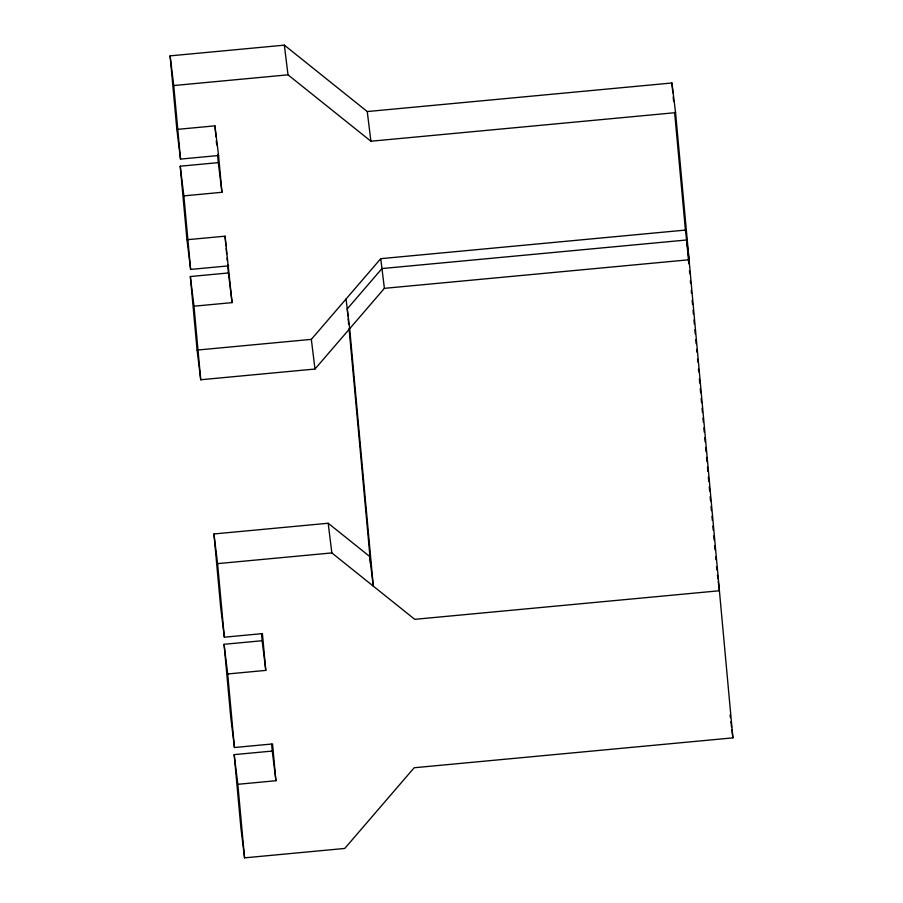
<?xml version="1.0" encoding="UTF-8"?>
<svg xmlns="http://www.w3.org/2000/svg" width="903" height="903" viewBox="0 0 903 903"><rect width="100%" height="100%" fill="white"/><g stroke="black" fill="none" stroke-linecap="round" stroke-linejoin="round"><path stroke-width="1.35" d="M197.08 350.082L311.332 339.37L380.75 258.664L685.411 230.084L689.057 259.759L384.396 288.339L314.978 369.034L200.726 379.757L197.08 350.082L190.341 276.532L228.425 272.954L232.071 302.629L193.987 306.196L190.341 276.532M221.946 192.294L218.3 162.63L180.228 166.197L183.862 195.872L221.946 192.294L218.571 155.519L180.498 159.086L176.853 129.422L170.103 55.862L284.355 45.15L367.261 111.554L671.922 82.986L675.568 112.649L732.897 737.864L414.172 767.753L344.754 848.448L244.566 857.85L240.92 828.175L234.182 754.626L272.266 751.059L275.912 780.723L237.828 784.301L234.182 754.626M170.103 55.862L173.748 85.537L288.001 74.825L370.907 141.229L675.568 112.649M176.853 129.422L214.937 125.844L218.571 155.519M180.228 166.197L186.966 239.746L225.05 236.18L232.071 302.629M186.966 239.746L190.612 269.421L228.696 265.854M265.787 670.398L262.141 640.724L224.068 644.29L227.703 673.965L265.787 670.398L262.412 633.613L224.339 637.191L220.693 607.516L213.943 533.966L328.195 523.243L369.643 556.451L373.289 586.126L349.687 328.681L346.041 299.017M213.943 533.966L217.589 563.63L331.841 552.918L414.748 619.334L719.409 590.754L718.269 581.521M224.068 644.29L230.807 717.851L234.453 747.515L272.537 743.948L275.912 780.723M716.519 567.265L716.824 569.737M717.456 574.929L717.953 578.879M730.075 714.928L730.414 717.625M730.911 721.678L731.565 727.073M731.904 729.771L732.897 737.864M367.261 111.554L370.907 141.229M380.75 258.664L384.396 288.339M284.355 45.15L288.001 74.825M311.332 339.37L314.978 369.034M328.195 523.243L331.841 552.918M688.808 263.823L686.63 239.984L381.969 268.552L347.26 308.905L347.892 315.903M689.452 270.832L689.711 273.643M690.355 280.652L690.614 283.463M691.258 290.473L691.506 293.272M692.149 300.293L692.545 304.492M693.052 310.101L693.436 314.312M693.955 319.922L694.339 324.132M694.858 329.742L695.242 333.952M695.75 339.562L696.145 343.761M696.653 349.371L696.913 352.181M697.556 359.191L697.816 362.001M698.459 369.011L698.719 371.81M699.362 378.831L699.746 383.03M700.254 388.64L700.638 392.85M701.157 398.46L701.541 402.67M702.06 408.28L702.444 412.49M702.963 418.1L703.347 422.311M703.855 427.92L704.238 432.119M704.758 437.729L705.141 441.939M705.661 447.549L706.044 451.76M706.564 457.369L706.947 461.58M707.455 467.19L707.839 471.389M708.358 476.998L708.742 481.209M709.261 486.819L709.645 491.029M710.164 496.639L710.548 500.849M711.056 506.459L711.451 510.669M711.959 516.279L712.343 520.478M712.862 526.088L713.246 530.298M713.765 535.908L714.149 540.118M714.657 545.728L715.052 549.938M715.695 556.948L715.944 559.747M716.587 566.768L716.847 569.567M671.922 82.986L672.825 92.795M673.209 96.993L673.593 101.192M674.62 112.401L685.411 230.084M348.152 318.703L348.671 324.301M349.055 328.489L370.862 566.339M214.937 125.844L215.93 136.748M216.302 140.834L216.686 144.92M217.555 154.447L218.3 162.63M225.05 236.18L225.919 245.718M226.179 248.438L226.676 253.89M227.048 257.976L227.296 260.696M227.669 264.782L228.425 272.954M261.52 633.917L262.141 640.724M271.634 744.241L272.266 751.059M173.748 85.537L180.498 159.086M183.862 195.872L190.612 269.421M193.987 306.196L200.726 379.757M217.589 563.63L224.339 637.191M227.703 673.965L234.453 747.515M237.828 784.301L244.566 857.85"/></g></svg>
